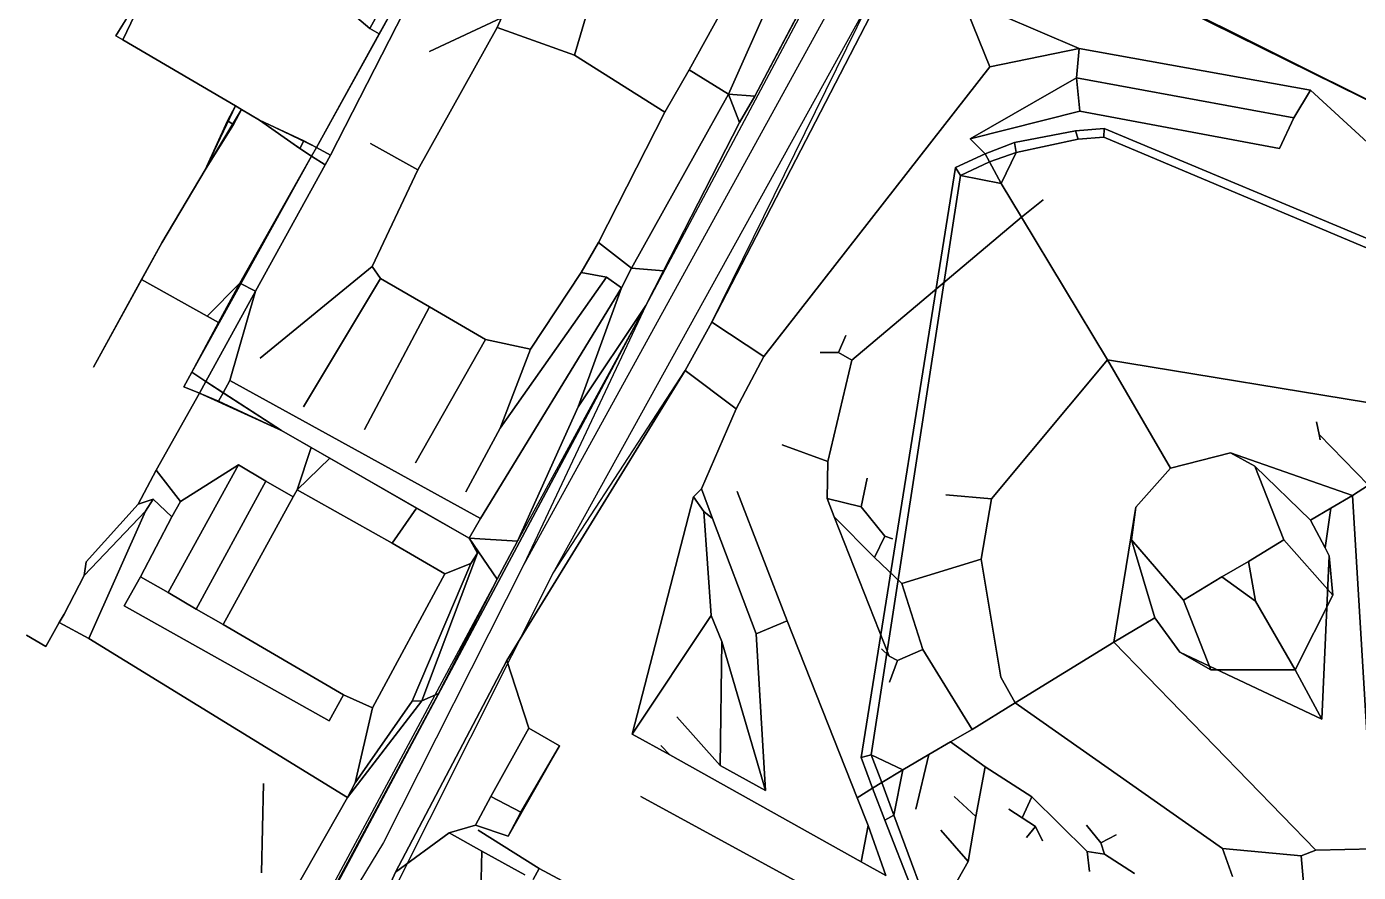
# Model space of a CAD drawing. Header units: metres. Extents: x 327752 to 330295, y 2791490 to 2794271.
# Drawn here: x 327771 to 328526, y 2791963 to 2792442 of the extents above; entities that cross this region are included whole.
import ezdxf

# ---------------------------------------------------------------- set-up
doc = ezdxf.new("R2010")
doc.units = ezdxf.units.M

msp = doc.modelspace()

# ---------------------------------------------------------------- linework, layer by layer
for p, q in [((328541.71, 2793026.05), (328052.96, 2792137.17)), ((328069.51, 2792132.43), (328487.76, 2792888.39)), ((328072.01, 2792635.15), (327965.53, 2792441.16)), ((327965.53, 2792441.16), (328072.01, 2792635.15)), ((328070.71, 2792618.73), (327935.24, 2792373.64)), ((328070.71, 2792618.73), (327943.27, 2792369.38)), ((327943.27, 2792369.38), (328070.71, 2792618.73)), ((328070.71, 2792618.73), (327970.84, 2792438.02)), ((327970.84, 2792438.02), (328070.71, 2792618.73)), ((328251.82, 2792531.63), (328183.87, 2792402.69)), ((328183.87, 2792402.69), (328251.82, 2792531.63)), ((328168.92, 2792403.93), (328224.4, 2792528.63)), ((328224.4, 2792528.63), (328168.92, 2792403.93)), ((328199.82, 2792514.67), (328146.72, 2792417.66)), ((328146.72, 2792417.66), (328199.82, 2792514.67)), ((328283.7, 2792514.84), (328159.42, 2792274.71)), ((328159.42, 2792274.71), (328283.7, 2792514.84)), ((328309.71, 2792511.43), (328597.63, 2792367.64)), ((328597.63, 2792367.64), (328309.71, 2792511.43)), ((328234.11, 2792494.8), (328122.09, 2792284.16)), ((328081.57, 2792426.03), (328097.52, 2792480.17)), ((328097.52, 2792480.17), (328081.57, 2792426.03)), ((328377.3, 2792476.58), (328597.63, 2792367.64)), ((327844.03, 2792473.71), (327821.58, 2792437.04)), ((327821.58, 2792437.04), (327844.03, 2792473.71)), ((327844.03, 2792473.71), (327825.49, 2792434.74)), ((327825.49, 2792434.74), (327844.03, 2792473.71)), ((327925.89, 2792474.73), (327965.53, 2792441.16)), ((327965.53, 2792441.16), (327925.89, 2792474.73)), ((328159.42, 2792274.71), (328247.69, 2792454.02)), ((328367.86, 2792429.75), (328301.38, 2792458.28)), ((328317.18, 2792419.47), (328301.38, 2792458.28)), ((328301.38, 2792458.28), (328367.86, 2792429.75)), ((328301.38, 2792458.28), (328317.18, 2792419.47)), ((328040.21, 2792447.22), (327999.34, 2792428)), ((327999.34, 2792428), (328040.21, 2792447.22)), ((328037.68, 2792441.68), (328040.21, 2792447.22)), ((328040.21, 2792447.22), (328037.68, 2792441.68)), ((327970.84, 2792438.02), (327965.53, 2792441.16)), ((327965.53, 2792441.16), (327970.84, 2792438.02)), ((327992.68, 2792360.97), (328037.68, 2792441.68)), ((328037.68, 2792441.68), (327992.68, 2792360.97)), ((328037.68, 2792441.68), (328081.57, 2792426.03)), ((328081.57, 2792426.03), (328037.68, 2792441.68)), ((327825.49, 2792434.74), (327821.58, 2792437.04)), ((327821.58, 2792437.04), (327825.49, 2792434.74)), ((327825.49, 2792434.74), (327889.28, 2792397.26)), ((327889.28, 2792397.26), (327825.49, 2792434.74)), ((327970.84, 2792438.02), (327935.24, 2792373.64)), ((327935.24, 2792373.64), (327970.84, 2792438.02)), ((328081.57, 2792426.03), (328132.88, 2792393.74)), ((328132.88, 2792393.74), (328081.57, 2792426.03)), ((328367.86, 2792429.75), (328317.18, 2792419.47)), ((328317.18, 2792419.47), (328367.86, 2792429.75)), ((328367.86, 2792429.75), (328366.26, 2792413.09)), ((328366.26, 2792413.09), (328367.86, 2792429.75)), ((328498.87, 2792406.22), (328367.86, 2792429.75)), ((328367.86, 2792429.75), (328498.87, 2792406.22)), ((328146.72, 2792417.66), (328132.88, 2792393.74)), ((328132.88, 2792393.74), (328146.72, 2792417.66)), ((328146.72, 2792417.66), (328168.92, 2792403.93)), ((328168.92, 2792403.93), (328146.72, 2792417.66)), ((328317.18, 2792419.47), (328188.99, 2792255.09)), ((328188.99, 2792255.09), (328317.18, 2792419.47)), ((328366.26, 2792413.09), (328305.94, 2792378.67)), ((328305.94, 2792378.67), (328366.26, 2792413.09)), ((328489.47, 2792390.4), (328366.26, 2792413.09)), ((328366.26, 2792413.09), (328368.07, 2792394.26)), ((328366.26, 2792413.09), (328489.47, 2792390.4)), ((328368.07, 2792394.26), (328366.26, 2792413.09)), ((328113.87, 2792305.3), (328168.92, 2792403.93)), ((328168.92, 2792403.93), (328113.87, 2792305.3)), ((328168.92, 2792403.93), (328183.87, 2792402.69)), ((328168.92, 2792403.93), (328175.1, 2792387.9)), ((328175.1, 2792387.9), (328168.92, 2792403.93)), ((328183.87, 2792402.69), (328168.92, 2792403.93)), ((328175.1, 2792387.9), (328183.87, 2792402.69)), ((328183.87, 2792402.69), (328175.1, 2792387.9)), ((328498.87, 2792406.22), (328489.47, 2792390.4)), ((328489.47, 2792390.4), (328498.87, 2792406.22)), ((328570.92, 2792340.13), (328498.87, 2792406.22)), ((328498.87, 2792406.22), (328570.92, 2792340.13)), ((327889.28, 2792397.26), (327872.14, 2792361.06)), ((327872.14, 2792361.06), (327892.81, 2792395.19)), ((327884.86, 2792388.75), (327889.28, 2792397.26)), ((327889.28, 2792397.26), (327884.86, 2792388.75)), ((327888.16, 2792386.76), (327892.81, 2792395.19)), ((327892.81, 2792395.19), (327888.16, 2792386.76)), ((327892.81, 2792395.19), (327889.28, 2792397.26)), ((327889.28, 2792397.26), (327892.81, 2792395.19)), ((327902.93, 2792389.24), (327892.81, 2792395.19)), ((327892.81, 2792395.19), (327902.93, 2792389.24)), ((328132.88, 2792393.74), (328095.19, 2792319.73)), ((328095.19, 2792319.73), (328132.88, 2792393.74)), ((328368.07, 2792394.26), (328305.94, 2792378.67)), ((328305.94, 2792378.67), (328368.07, 2792394.26)), ((328368.07, 2792394.26), (328481.41, 2792373.14)), ((328481.41, 2792373.14), (328368.07, 2792394.26)), ((327872.14, 2792361.06), (327884.86, 2792388.75)), ((327884.86, 2792388.75), (327872.14, 2792361.06)), ((327872.14, 2792361.06), (327888.16, 2792386.76)), ((327888.16, 2792386.76), (327872.14, 2792361.06)), ((327884.86, 2792388.75), (327888.16, 2792386.76)), ((327888.16, 2792386.76), (327884.86, 2792388.75)), ((327935.24, 2792373.64), (327902.93, 2792389.24)), ((327925.91, 2792373.09), (327902.93, 2792389.24)), ((327928.21, 2792377.39), (327902.93, 2792389.24)), ((327902.93, 2792389.24), (327928.21, 2792377.39)), ((327902.93, 2792389.24), (327925.91, 2792373.09)), ((327902.93, 2792389.24), (327932.51, 2792368.83)), ((328132.13, 2792303.75), (328175.1, 2792387.9)), ((328175.1, 2792387.9), (328132.13, 2792303.75)), ((328489.47, 2792390.4), (328481.41, 2792373.14)), ((328489.47, 2792390.4), (328481.41, 2792373.14)), ((328481.41, 2792373.14), (328489.47, 2792390.4)), ((328481.41, 2792373.14), (328489.47, 2792390.4)), ((328305.94, 2792378.67), (328314.47, 2792370.15)), ((328314.47, 2792370.15), (328305.94, 2792378.67)), ((328331.04, 2792376.5), (328365.77, 2792383.14)), ((328365.77, 2792383.14), (328331.04, 2792376.5)), ((328332.01, 2792370.82), (328367.16, 2792378.37)), ((328367.16, 2792378.37), (328332.01, 2792370.82)), ((328381.89, 2792384.37), (328365.77, 2792383.14)), ((328365.77, 2792383.14), (328381.89, 2792384.37)), ((328367.16, 2792378.37), (328365.77, 2792383.14)), ((328365.77, 2792383.14), (328367.16, 2792378.37)), ((328381.71, 2792379.44), (328367.16, 2792378.37)), ((328381.71, 2792379.44), (328367.16, 2792378.37)), ((328367.16, 2792378.37), (328381.71, 2792379.44)), ((328367.16, 2792378.37), (328381.71, 2792379.44)), ((328381.71, 2792379.44), (328381.89, 2792384.37)), ((328381.89, 2792384.37), (328381.71, 2792379.44)), ((328637.82, 2792271.6), (328381.71, 2792379.44)), ((328381.71, 2792379.44), (328637.82, 2792271.6)), ((328639.41, 2792276.61), (328381.89, 2792384.37)), ((328381.89, 2792384.37), (328639.41, 2792276.61)), ((327925.91, 2792373.09), (327928.21, 2792377.39)), ((327928.21, 2792377.39), (327925.91, 2792373.09)), ((327932.51, 2792368.83), (327925.91, 2792373.09)), ((327925.91, 2792373.09), (327932.51, 2792368.83)), ((327935.24, 2792373.64), (327928.21, 2792377.39)), ((327928.21, 2792377.39), (327935.24, 2792373.64)), ((327935.24, 2792373.64), (327932.51, 2792368.83)), ((327932.51, 2792368.83), (327935.24, 2792373.64)), ((327943.27, 2792369.38), (327935.24, 2792373.64)), ((327935.24, 2792373.64), (327943.27, 2792369.38)), ((327992.68, 2792360.97), (327965.92, 2792375.99)), ((327965.92, 2792375.99), (327992.68, 2792360.97)), ((328314.47, 2792370.15), (328331.04, 2792376.5)), ((328331.04, 2792376.5), (328314.47, 2792370.15)), ((328317.01, 2792365.45), (328332.01, 2792370.82)), ((328332.01, 2792370.82), (328317.01, 2792365.45)), ((328323.51, 2792353.21), (328332.01, 2792370.82)), ((328332.01, 2792370.82), (328323.51, 2792353.21)), ((328331.04, 2792376.5), (328332.01, 2792370.82)), ((328332.01, 2792370.82), (328331.04, 2792376.5)), ((327932.51, 2792368.83), (327864.64, 2792246.3)), ((327872.61, 2792241.08), (327940.22, 2792363.85)), ((327891.8, 2792296.73), (327932.51, 2792368.83)), ((327932.51, 2792368.83), (327891.8, 2792296.73)), ((327900.74, 2792292.25), (327940.22, 2792363.85)), ((327940.22, 2792363.85), (327900.74, 2792292.25)), ((327940.22, 2792363.85), (327932.51, 2792368.83)), ((327932.51, 2792368.83), (327940.22, 2792363.85)), ((327940.22, 2792363.85), (327943.27, 2792369.38)), ((327943.27, 2792369.38), (327940.22, 2792363.85)), ((328314.47, 2792370.15), (328297.62, 2792362.36)), ((328297.62, 2792362.36), (328314.47, 2792370.15)), ((328317.01, 2792365.45), (328300.44, 2792357.73)), ((328300.44, 2792357.73), (328317.01, 2792365.45)), ((328314.47, 2792370.15), (328317.01, 2792365.45)), ((328317.01, 2792365.45), (328314.47, 2792370.15)), ((328323.51, 2792353.21), (328317.01, 2792365.45)), ((328317.01, 2792365.45), (328323.51, 2792353.21)), ((327847.56, 2792319.61), (327872.14, 2792361.06)), ((327872.14, 2792361.06), (327847.56, 2792319.61)), ((327966.87, 2792306.22), (327992.68, 2792360.97)), ((327992.68, 2792360.97), (327966.87, 2792306.22)), ((328244.14, 2792027.84), (328297.62, 2792362.36)), ((328297.62, 2792362.36), (328244.14, 2792027.84)), ((328300.44, 2792357.73), (328249.85, 2792029.26)), ((328249.85, 2792029.26), (328300.44, 2792357.73)), ((328297.62, 2792362.36), (328300.44, 2792357.73)), ((328300.44, 2792357.73), (328297.62, 2792362.36)), ((328323.51, 2792353.21), (328300.44, 2792357.73)), ((328300.44, 2792357.73), (328323.51, 2792353.21)), ((328335.06, 2792334.24), (328323.51, 2792353.21)), ((328323.51, 2792353.21), (328335.06, 2792334.24)), ((328335.06, 2792334.24), (328347.38, 2792344)), ((328347.38, 2792344), (328335.06, 2792334.24)), ((328335.06, 2792334.24), (328238.95, 2792253.18)), ((328238.95, 2792253.18), (328335.06, 2792334.24)), ((328383.76, 2792253.29), (328335.06, 2792334.24)), ((328335.06, 2792334.24), (328383.76, 2792253.29)), ((327847.56, 2792319.61), (327808.84, 2792249.1)), ((327808.84, 2792249.1), (327847.56, 2792319.61)), ((327847.56, 2792319.61), (327836.12, 2792298.79)), ((327836.12, 2792298.79), (327847.56, 2792319.61)), ((328095.19, 2792319.73), (328085.47, 2792302.74)), ((328085.47, 2792302.74), (328095.19, 2792319.73)), ((328095.19, 2792319.73), (328113.87, 2792305.3)), ((328113.87, 2792305.3), (328095.19, 2792319.73)), ((327966.87, 2792306.22), (327903.29, 2792254.23)), ((327903.29, 2792254.23), (327966.87, 2792306.22)), ((327966.87, 2792306.22), (327971.61, 2792299.36)), ((327971.61, 2792299.36), (327966.87, 2792306.22)), ((328085.47, 2792302.74), (328056.65, 2792259.33)), ((328056.65, 2792259.33), (328085.47, 2792302.74)), ((328099.78, 2792300.1), (328085.47, 2792302.74)), ((328085.47, 2792302.74), (328099.78, 2792300.1)), ((328113.87, 2792305.3), (328108.28, 2792294.15)), ((328108.28, 2792294.15), (328113.87, 2792305.3)), ((328113.87, 2792305.3), (328132.13, 2792303.75)), ((328132.13, 2792303.75), (328113.87, 2792305.3)), ((328122.09, 2792284.16), (328132.13, 2792303.75)), ((328132.13, 2792303.75), (328122.09, 2792284.16)), ((327836.12, 2792298.79), (327808.84, 2792249.1)), ((327808.84, 2792249.1), (327836.12, 2792298.79)), ((327836.12, 2792298.79), (327873.33, 2792278.09)), ((327873.33, 2792278.09), (327836.12, 2792298.79)), ((327891.8, 2792296.73), (327873.33, 2792278.09)), ((327873.33, 2792278.09), (327891.8, 2792296.73)), ((327891.8, 2792296.73), (327879.73, 2792274.53)), ((327879.73, 2792274.53), (327891.8, 2792296.73)), ((327900.74, 2792292.25), (327891.8, 2792296.73)), ((327891.8, 2792296.73), (327900.74, 2792292.25)), ((327971.61, 2792299.36), (327927.93, 2792226.63)), ((327927.93, 2792226.63), (327971.61, 2792299.36)), ((327971.61, 2792299.36), (327999.44, 2792283.24)), ((327999.44, 2792283.24), (327971.61, 2792299.36)), ((328099.78, 2792300.1), (328039.54, 2792214.52)), ((328039.54, 2792214.52), (328099.78, 2792300.1)), ((328108.28, 2792294.15), (328099.78, 2792300.1)), ((328099.78, 2792300.1), (328108.28, 2792294.15)), ((327872.61, 2792241.08), (327900.74, 2792292.25)), ((327900.74, 2792292.25), (327872.61, 2792241.08)), ((327900.74, 2792292.25), (327886.23, 2792241.53)), ((327886.23, 2792241.53), (327900.74, 2792292.25)), ((328108.28, 2792294.15), (328028.21, 2792163.27)), ((328028.21, 2792163.27), (328108.28, 2792294.15)), ((328108.28, 2792294.15), (328083.7, 2792226.57)), ((328083.7, 2792226.57), (328108.28, 2792294.15)), ((327861.78, 2791796.78), (328122.09, 2792284.16)), ((328122.09, 2792284.16), (327861.78, 2791796.78)), ((327999.44, 2792283.24), (327962.5, 2792213.83)), ((327962.5, 2792213.83), (327999.44, 2792283.24)), ((328031.15, 2792264.88), (327999.44, 2792283.24)), ((327999.44, 2792283.24), (328031.15, 2792264.88)), ((328122.09, 2792284.16), (328049.23, 2792150.39)), ((328122.09, 2792284.16), (328052.96, 2792137.17)), ((328122.09, 2792284.16), (328083.7, 2792226.57)), ((328083.7, 2792226.57), (328122.09, 2792284.16)), ((327864.64, 2792246.3), (327879.73, 2792274.53)), ((327879.73, 2792274.53), (327864.64, 2792246.3)), ((327879.73, 2792274.53), (327873.33, 2792278.09)), ((327873.33, 2792278.09), (327879.73, 2792274.53)), ((328144.35, 2792247.32), (328159.42, 2792274.71)), ((328159.42, 2792274.71), (328144.35, 2792247.32)), ((328159.42, 2792274.71), (328188.99, 2792255.09)), ((328188.99, 2792255.09), (328159.42, 2792274.71)), ((328031.15, 2792264.88), (327991.45, 2792194.91)), ((327991.45, 2792194.91), (328031.15, 2792264.88)), ((328056.65, 2792259.33), (328031.15, 2792264.88)), ((328031.15, 2792264.88), (328056.65, 2792259.33)), ((328235.48, 2792267.04), (328231.26, 2792257.48)), ((328231.26, 2792257.48), (328235.48, 2792267.04)), ((328056.65, 2792259.33), (328039.54, 2792214.52)), ((328039.54, 2792214.52), (328056.65, 2792259.33)), ((328231.26, 2792257.48), (328220.96, 2792257.52)), ((328220.96, 2792257.52), (328231.26, 2792257.48)), ((328238.95, 2792253.18), (328231.26, 2792257.48)), ((328231.26, 2792257.48), (328238.95, 2792253.18)), ((328188.99, 2792255.09), (328173.3, 2792225.43)), ((328173.3, 2792225.43), (328188.99, 2792255.09)), ((328238.95, 2792253.18), (328225.25, 2792195.59)), ((328225.25, 2792195.59), (328238.95, 2792253.18)), ((328383.76, 2792253.29), (328318.16, 2792174.41)), ((328318.16, 2792174.41), (328383.76, 2792253.29)), ((328419.53, 2792191.88), (328383.76, 2792253.29)), ((328383.76, 2792253.29), (328419.53, 2792191.88)), ((328383.76, 2792253.29), (328561.23, 2792224.2)), ((328561.23, 2792224.2), (328383.76, 2792253.29)), ((327864.64, 2792246.3), (327860.1, 2792238.03)), ((327860.1, 2792238.03), (327864.64, 2792246.3)), ((327872.61, 2792241.08), (327864.64, 2792246.3)), ((327864.64, 2792246.3), (327872.61, 2792241.08)), ((328043.32, 2792082.83), (328144.35, 2792247.32)), ((328144.35, 2792247.32), (328043.32, 2792082.83)), ((328069.51, 2792132.43), (328144.35, 2792247.32)), ((328144.35, 2792247.32), (328173.3, 2792225.43)), ((328173.3, 2792225.43), (328144.35, 2792247.32)), ((327868.9, 2792234.34), (327860.1, 2792238.03)), ((327860.1, 2792238.03), (327868.9, 2792234.34)), ((327872.61, 2792241.08), (327868.9, 2792234.34)), ((327868.9, 2792234.34), (327872.61, 2792241.08)), ((327872.61, 2792241.08), (327882.38, 2792234.65)), ((327882.38, 2792234.65), (327872.61, 2792241.08)), ((327915.47, 2792213.24), (327872.61, 2792241.08)), ((327882.38, 2792234.65), (327879.67, 2792229.8)), ((327879.67, 2792229.8), (327882.38, 2792234.65)), ((327882.38, 2792234.65), (327886.23, 2792241.53)), ((327886.23, 2792241.53), (327882.38, 2792234.65)), ((327882.38, 2792234.65), (327915.47, 2792213.24)), ((327915.47, 2792213.24), (327882.38, 2792234.65)), ((328028.21, 2792163.27), (327886.23, 2792241.53)), ((327886.23, 2792241.53), (328028.21, 2792163.27)), ((327868.9, 2792234.34), (327844.4, 2792190.77)), ((327844.4, 2792190.77), (327868.9, 2792234.34)), ((327868.9, 2792234.34), (327879.67, 2792229.8)), ((327868.9, 2792234.34), (327915.47, 2792213.24)), ((327879.67, 2792229.8), (327868.9, 2792234.34)), ((327915.47, 2792213.24), (327879.67, 2792229.8)), ((327879.67, 2792229.8), (327915.47, 2792213.24)), ((328049.23, 2792150.39), (328083.7, 2792226.57)), ((328083.7, 2792226.57), (328049.23, 2792150.39)), ((328173.3, 2792225.43), (328153.69, 2792180.09)), ((328153.69, 2792180.09), (328173.3, 2792225.43)), ((328021.93, 2792152.14), (327915.47, 2792213.24)), ((327932.26, 2792203.61), (327915.47, 2792213.24)), ((327915.47, 2792213.24), (327932.26, 2792203.61)), ((327915.47, 2792213.24), (328021.93, 2792152.14)), ((328039.54, 2792214.52), (328019.89, 2792178.42)), ((328019.89, 2792178.42), (328039.54, 2792214.52)), ((328503.78, 2792211.01), (328502.27, 2792218.21)), ((328502.27, 2792218.21), (328503.78, 2792211.01)), ((328225.25, 2792195.59), (328199.38, 2792205.04)), ((328199.38, 2792205.04), (328225.25, 2792195.59)), ((328531.91, 2792182.14), (328503.78, 2792211.01)), ((328503.78, 2792211.01), (328504.5, 2792207.98)), ((328503.78, 2792211.01), (328531.91, 2792182.14)), ((328504.5, 2792207.98), (328503.78, 2792211.01)), ((327924.39, 2792179.5), (327932.26, 2792203.61)), ((327932.26, 2792203.61), (327924.39, 2792179.5)), ((327924.39, 2792179.5), (327942.92, 2792197.49)), ((327942.92, 2792197.49), (327924.39, 2792179.5)), ((327942.92, 2792197.49), (327932.26, 2792203.61)), ((327932.26, 2792203.61), (327942.92, 2792197.49)), ((327992.09, 2792169.27), (327942.92, 2792197.49)), ((327942.92, 2792197.49), (327992.09, 2792169.27)), ((328419.53, 2792191.88), (328453.55, 2792200.59)), ((328453.55, 2792200.59), (328419.53, 2792191.88)), ((328467.47, 2792192.97), (328453.55, 2792200.59)), ((328453.55, 2792200.59), (328467.47, 2792192.97)), ((328453.55, 2792200.59), (328522.73, 2792176.37)), ((328522.73, 2792176.37), (328453.55, 2792200.59)), ((327844.4, 2792190.77), (327834.16, 2792171.51)), ((327834.16, 2792171.51), (327844.4, 2792190.77)), ((327844.4, 2792190.77), (327858.27, 2792172.99)), ((327858.27, 2792172.99), (327844.4, 2792190.77)), ((327851.11, 2792121.3), (327891.06, 2792193.82)), ((327891.06, 2792193.82), (327851.11, 2792121.3)), ((327858.27, 2792172.99), (327891.06, 2792193.82)), ((327891.06, 2792193.82), (327858.27, 2792172.99)), ((327891.06, 2792193.82), (327906.51, 2792184.43)), ((327906.51, 2792184.43), (327891.06, 2792193.82)), ((328224.89, 2792174.6), (328225.25, 2792195.59)), ((328225.25, 2792195.59), (328224.89, 2792174.6)), ((328419.53, 2792191.88), (328399.91, 2792169.72)), ((328399.91, 2792169.72), (328419.53, 2792191.88)), ((328498.94, 2792162.47), (328467.47, 2792192.97)), ((328467.47, 2792192.97), (328483.77, 2792151.29)), ((328467.47, 2792192.97), (328498.94, 2792162.47)), ((328483.77, 2792151.29), (328467.47, 2792192.97)), ((327867.15, 2792111.98), (327906.51, 2792184.43)), ((327906.51, 2792184.43), (327867.15, 2792111.98)), ((327922.05, 2792175.71), (327906.51, 2792184.43)), ((327906.51, 2792184.43), (327922.05, 2792175.71)), ((328244.22, 2792169.88), (328247.59, 2792186.25)), ((328247.59, 2792186.25), (328244.22, 2792169.88)), ((328531.91, 2792182.14), (328522.73, 2792176.37)), ((328522.73, 2792176.37), (328531.91, 2792182.14)), ((327834.16, 2792171.51), (327842.67, 2792174.36)), ((327842.67, 2792174.36), (327834.16, 2792171.51)), ((327842.67, 2792174.36), (327838.31, 2792167.53)), ((327838.31, 2792167.53), (327842.67, 2792174.36)), ((327853.2, 2792164.22), (327842.67, 2792174.36)), ((327842.67, 2792174.36), (327853.2, 2792164.22)), ((327922.05, 2792175.71), (327882.29, 2792103.17)), ((327882.29, 2792103.17), (327922.05, 2792175.71)), ((327924.39, 2792179.5), (327922.05, 2792175.71)), ((327922.05, 2792175.71), (327924.39, 2792179.5)), ((327978.27, 2792149.35), (327924.39, 2792179.5)), ((327924.39, 2792179.5), (327978.27, 2792149.35)), ((328114.38, 2792041.03), (328149.04, 2792175.65)), ((328149.04, 2792175.65), (328114.38, 2792041.03)), ((328149.04, 2792175.65), (328153.69, 2792180.09)), ((328153.69, 2792180.09), (328149.04, 2792175.65)), ((328154.99, 2792167.28), (328149.04, 2792175.65)), ((328149.04, 2792175.65), (328154.99, 2792167.28)), ((328159.89, 2792163.34), (328153.69, 2792180.09)), ((328153.69, 2792180.09), (328159.89, 2792163.34)), ((328202.23, 2792105.34), (328173.89, 2792178.68)), ((328173.89, 2792178.68), (328202.23, 2792105.34)), ((328228.83, 2792164.24), (328224.89, 2792174.6)), ((328224.89, 2792174.6), (328244.22, 2792169.88)), ((328224.89, 2792174.6), (328228.83, 2792164.24)), ((328244.22, 2792169.88), (328224.89, 2792174.6)), ((328318.16, 2792174.41), (328292.08, 2792176.68)), ((328292.08, 2792176.68), (328318.16, 2792174.41)), ((328312.24, 2792140.29), (328318.16, 2792174.41)), ((328318.16, 2792174.41), (328312.24, 2792140.29)), ((328510.55, 2792169.25), (328522.73, 2792176.37)), ((328522.73, 2792176.37), (328510.55, 2792169.25)), ((328522.73, 2792176.37), (328534.89, 2791976.01)), ((328534.89, 2791976.01), (328522.73, 2792176.37)), ((327838.31, 2792167.53), (327803.62, 2792131.05)), ((327803.62, 2792131.05), (327838.31, 2792167.53)), ((327834.16, 2792171.51), (327804.77, 2792138.85)), ((327804.77, 2792138.85), (327834.16, 2792171.51)), ((327806.13, 2792095.21), (327838.31, 2792167.53)), ((327838.31, 2792167.53), (327806.13, 2792095.21)), ((327853.2, 2792164.22), (327858.27, 2792172.99)), ((327858.27, 2792172.99), (327853.2, 2792164.22)), ((327978.27, 2792149.35), (327992.09, 2792169.27)), ((327992.09, 2792169.27), (327978.27, 2792149.35)), ((327992.09, 2792169.27), (328021.93, 2792152.14)), ((328021.93, 2792152.14), (327992.09, 2792169.27)), ((328159.18, 2792108.38), (328154.99, 2792167.28)), ((328159.89, 2792163.34), (328154.99, 2792167.28)), ((328154.99, 2792167.28), (328159.89, 2792163.34)), ((328154.99, 2792167.28), (328159.18, 2792108.38)), ((328257.6, 2792153.31), (328244.22, 2792169.88)), ((328244.22, 2792169.88), (328257.6, 2792153.31)), ((328399.91, 2792169.72), (328387.4, 2792093.27)), ((328387.4, 2792093.27), (328399.91, 2792169.72)), ((328399.91, 2792169.72), (328397.47, 2792151.15)), ((328397.47, 2792151.15), (328399.91, 2792169.72)), ((328498.94, 2792162.47), (328510.55, 2792169.25)), ((328510.55, 2792169.25), (328498.94, 2792162.47)), ((328510.55, 2792169.25), (328507.34, 2792146.69)), ((328507.34, 2792146.69), (328510.55, 2792169.25)), ((327835.56, 2792130.28), (327853.2, 2792164.22)), ((327853.2, 2792164.22), (327835.56, 2792130.28)), ((328021.93, 2792152.14), (328028.21, 2792163.27)), ((328028.21, 2792163.27), (328021.93, 2792152.14)), ((328184.61, 2792097.94), (328159.89, 2792163.34)), ((328159.89, 2792163.34), (328184.61, 2792097.94)), ((328228.83, 2792164.24), (328260.02, 2792085.21)), ((328228.83, 2792164.24), (328251.63, 2792141.18)), ((328260.02, 2792085.21), (328228.83, 2792164.24)), ((328251.63, 2792141.18), (328228.83, 2792164.24)), ((328498.94, 2792162.47), (328507.34, 2792146.69)), ((328507.34, 2792146.69), (328498.94, 2792162.47)), ((328026.68, 2792143.62), (328021.93, 2792152.14)), ((328021.93, 2792152.14), (328049.23, 2792150.39)), ((328021.93, 2792152.14), (328037.74, 2792128.93)), ((328021.93, 2792152.14), (328026.68, 2792143.62)), ((328049.23, 2792150.39), (328021.93, 2792152.14)), ((328037.74, 2792128.93), (328021.93, 2792152.14)), ((328251.63, 2792141.18), (328257.6, 2792153.31)), ((328257.6, 2792153.31), (328251.63, 2792141.18)), ((328257.6, 2792153.31), (328261.84, 2792151.89)), ((328261.84, 2792151.89), (328257.6, 2792153.31)), ((328008.09, 2792131.95), (327978.27, 2792149.35)), ((327978.27, 2792149.35), (328008.09, 2792131.95)), ((328049.23, 2792150.39), (328037.74, 2792128.93)), ((328037.74, 2792128.93), (328049.23, 2792150.39)), ((328397.47, 2792151.15), (328426.93, 2792117.02)), ((328397.47, 2792151.15), (328410.62, 2792107.05)), ((328410.62, 2792107.05), (328397.47, 2792151.15)), ((328426.93, 2792117.02), (328397.47, 2792151.15)), ((328483.77, 2792151.29), (328463.85, 2792138.91)), ((328463.85, 2792138.91), (328483.77, 2792151.29)), ((328511.62, 2792119.94), (328483.77, 2792151.29)), ((328483.77, 2792151.29), (328511.62, 2792119.94)), ((328507.34, 2792146.69), (328509.46, 2792142.12)), ((328509.46, 2792142.12), (328507.34, 2792146.69)), ((327804.77, 2792138.85), (327803.62, 2792131.05)), ((327803.62, 2792131.05), (327804.77, 2792138.85)), ((328052.96, 2792137.17), (327973.37, 2791979.6)), ((328022.83, 2792137.74), (327989.49, 2792059.78)), ((327989.49, 2792059.78), (328022.83, 2792137.74)), ((327994.96, 2792059.9), (328026.68, 2792143.62)), ((328026.68, 2792143.62), (327994.96, 2792059.9)), ((328022.83, 2792137.74), (328008.09, 2792131.95)), ((328008.09, 2792131.95), (328022.83, 2792137.74)), ((328022.83, 2792137.74), (328026.68, 2792143.62)), ((328026.68, 2792143.62), (328022.83, 2792137.74)), ((328267.24, 2792126.48), (328251.63, 2792141.18)), ((328251.63, 2792141.18), (328267.24, 2792126.48)), ((328312.24, 2792140.29), (328267.24, 2792126.48)), ((328267.24, 2792126.48), (328312.24, 2792140.29)), ((328312.24, 2792140.29), (328323.3, 2792073.44)), ((328323.3, 2792073.44), (328312.24, 2792140.29)), ((328448.66, 2792130.22), (328463.85, 2792138.91)), ((328463.85, 2792138.91), (328448.66, 2792130.22)), ((328467.69, 2792116.52), (328463.85, 2792138.91)), ((328463.85, 2792138.91), (328467.69, 2792116.52)), ((328505.44, 2792049.5), (328509.46, 2792142.12)), ((328509.46, 2792142.12), (328505.44, 2792049.5)), ((328511.62, 2792119.94), (328509.46, 2792142.12)), ((328509.46, 2792142.12), (328511.62, 2792119.94)), ((327792.18, 2792109.15), (327803.62, 2792131.05)), ((327803.62, 2792131.05), (327792.18, 2792109.15)), ((327826.09, 2791648.17), (328069.51, 2792132.43)), ((327835.56, 2792130.28), (327826.28, 2792113.79)), ((327826.28, 2792113.79), (327835.56, 2792130.28)), ((327835.56, 2792130.28), (327851.11, 2792121.3)), ((327851.11, 2792121.3), (327835.56, 2792130.28)), ((328037.74, 2792128.93), (327877.99, 2791831.87)), ((328008.09, 2792131.95), (327967.13, 2792056.03)), ((327967.13, 2792056.03), (328008.09, 2792131.95)), ((328037.74, 2792128.93), (328004.42, 2792064.15)), ((328004.42, 2792064.15), (328037.74, 2792128.93)), ((328426.93, 2792117.02), (328448.66, 2792130.22)), ((328448.66, 2792130.22), (328426.93, 2792117.02)), ((328467.69, 2792116.52), (328448.66, 2792130.22)), ((328448.66, 2792130.22), (328467.69, 2792116.52)), ((327867.15, 2792111.98), (327851.11, 2792121.3)), ((327851.11, 2792121.3), (327867.15, 2792111.98)), ((328267.24, 2792126.48), (328279.09, 2792089.08)), ((328279.09, 2792089.08), (328267.24, 2792126.48)), ((327826.28, 2792113.79), (327942.52, 2792048.57)), ((327826.28, 2792113.79), (327942.52, 2792048.57)), ((327942.52, 2792048.57), (327826.28, 2792113.79)), ((327942.52, 2792048.57), (327826.28, 2792113.79)), ((328442.45, 2792077.59), (328426.93, 2792117.02)), ((328426.93, 2792117.02), (328442.45, 2792077.59)), ((328490.18, 2792077.51), (328467.69, 2792116.52)), ((328467.69, 2792116.52), (328490.18, 2792077.51)), ((328490.18, 2792077.51), (328511.62, 2792119.94)), ((328511.62, 2792119.94), (328490.18, 2792077.51)), ((327792.18, 2792109.15), (327789.31, 2792104.29)), ((327789.31, 2792104.29), (327792.18, 2792109.15)), ((327882.29, 2792103.17), (327867.15, 2792111.98)), ((327867.15, 2792111.98), (327882.29, 2792103.17)), ((328159.18, 2792108.38), (328114.38, 2792041.03)), ((328114.38, 2792041.03), (328159.18, 2792108.38)), ((328165.06, 2792093.55), (328159.18, 2792108.38)), ((328159.18, 2792108.38), (328165.06, 2792093.55)), ((328387.4, 2792093.27), (328410.62, 2792107.05)), ((328410.62, 2792107.05), (328387.4, 2792093.27)), ((328424.83, 2792087.57), (328410.62, 2792107.05)), ((328410.62, 2792107.05), (328424.83, 2792087.57)), ((327789.31, 2792104.29), (327781.88, 2792090.75)), ((327781.88, 2792090.75), (327789.31, 2792104.29)), ((327806.13, 2792095.21), (327789.31, 2792104.29)), ((327789.31, 2792104.29), (327806.13, 2792095.21)), ((327950.69, 2792063.38), (327882.29, 2792103.17)), ((327882.29, 2792103.17), (327950.69, 2792063.38)), ((328202.23, 2792105.34), (328184.61, 2792097.94)), ((328184.61, 2792097.94), (328202.23, 2792105.34)), ((328202.23, 2792105.34), (328241.97, 2792004.88)), ((328241.97, 2792004.88), (328202.23, 2792105.34)), ((327781.88, 2792090.75), (327770.93, 2792097.17)), ((327770.93, 2792097.17), (327781.88, 2792090.75)), ((327952.83, 2792005.19), (327806.13, 2792095.21)), ((327806.13, 2792095.21), (327952.83, 2792005.19)), ((328164.3, 2792023.27), (328165.06, 2792093.55)), ((328165.06, 2792093.55), (328164.3, 2792023.27)), ((328165.06, 2792093.55), (328189.96, 2792009.14)), ((328189.96, 2792009.14), (328165.06, 2792093.55)), ((328184.61, 2792097.94), (328189.96, 2792009.14)), ((328189.96, 2792009.14), (328184.61, 2792097.94)), ((328331.57, 2792058.75), (328387.4, 2792093.27)), ((328387.4, 2792093.27), (328331.57, 2792058.75)), ((328387.4, 2792093.27), (328501.95, 2791975.22)), ((328501.95, 2791975.22), (328387.4, 2792093.27)), ((328260.02, 2792085.21), (328255.69, 2792089.42)), ((328255.69, 2792089.42), (328260.02, 2792085.21)), ((328260.02, 2792085.21), (328264.68, 2792082.76)), ((328264.68, 2792082.76), (328260.02, 2792085.21)), ((328279.09, 2792089.08), (328264.68, 2792082.76)), ((328264.68, 2792082.76), (328279.09, 2792089.08)), ((328307.02, 2792043.8), (328279.09, 2792089.08)), ((328279.09, 2792089.08), (328307.02, 2792043.8)), ((328424.83, 2792087.57), (328442.45, 2792077.59)), ((328424.83, 2792087.57), (328505.44, 2792049.5)), ((328442.45, 2792077.59), (328424.83, 2792087.57)), ((328505.44, 2792049.5), (328424.83, 2792087.57)), ((327980.06, 2791962.9), (328043.32, 2792082.83)), ((328043.32, 2792082.83), (327980.06, 2791962.9)), ((328043.32, 2792082.83), (328055.67, 2792044.38)), ((328055.67, 2792044.38), (328043.32, 2792082.83)), ((328260.27, 2792070.63), (328264.68, 2792082.76)), ((328264.68, 2792082.76), (328260.27, 2792070.63)), ((328442.45, 2792077.59), (328490.18, 2792077.51)), ((328490.18, 2792077.51), (328442.45, 2792077.59)), ((328505.44, 2792049.5), (328490.18, 2792077.51)), ((328490.18, 2792077.51), (328505.44, 2792049.5)), ((328323.3, 2792073.44), (328331.57, 2792058.75)), ((328323.3, 2792073.44), (328331.57, 2792058.75)), ((328331.57, 2792058.75), (328323.3, 2792073.44)), ((328331.57, 2792058.75), (328323.3, 2792073.44)), ((327939.24, 2791942.85), (328004.42, 2792064.15)), ((328004.42, 2792064.15), (327939.24, 2791942.85)), ((327950.69, 2792063.38), (327942.52, 2792048.57)), ((327942.52, 2792048.57), (327950.69, 2792063.38)), ((327967.13, 2792056.03), (327950.69, 2792063.38)), ((327950.69, 2792063.38), (327967.13, 2792056.03)), ((327994.96, 2792059.9), (328004.42, 2792064.15)), ((328004.42, 2792064.15), (327994.96, 2792059.9)), ((327952.83, 2792005.19), (327994.96, 2792059.9)), ((327994.96, 2792059.9), (327952.83, 2792005.19)), ((327957.22, 2792013.48), (327989.49, 2792059.78)), ((327989.49, 2792059.78), (327957.22, 2792013.48)), ((327957.22, 2792013.48), (327967.13, 2792056.03)), ((327967.13, 2792056.03), (327957.22, 2792013.48)), ((327994.96, 2792059.9), (327989.49, 2792059.78)), ((327989.49, 2792059.78), (327994.96, 2792059.9)), ((328331.57, 2792058.75), (328307.02, 2792043.8)), ((328307.02, 2792043.8), (328331.57, 2792058.75)), ((328331.57, 2792058.75), (328449.12, 2791976.17)), ((328449.12, 2791976.17), (328331.57, 2792058.75)), ((328139.64, 2792050.82), (328164.3, 2792023.27)), ((328164.3, 2792023.27), (328139.64, 2792050.82)), ((328055.67, 2792044.38), (328034.24, 2792005.71)), ((328034.24, 2792005.71), (328055.67, 2792044.38)), ((328073.08, 2792034.38), (328055.67, 2792044.38)), ((328055.67, 2792044.38), (328073.08, 2792034.38)), ((328135.68, 2792029.38), (328114.38, 2792041.03)), ((328114.38, 2792041.03), (328135.68, 2792029.38)), ((328307.02, 2792043.8), (328294.82, 2792036.72)), ((328294.82, 2792036.72), (328307.02, 2792043.8)), ((328044.04, 2791983.21), (328073.08, 2792034.38)), ((328073.08, 2792034.38), (328044.04, 2791983.21)), ((328051.16, 2791996.8), (328073.08, 2792034.38)), ((328073.08, 2792034.38), (328051.16, 2791996.8)), ((328130.59, 2792034.68), (328135.68, 2792029.38)), ((328135.68, 2792029.38), (328130.59, 2792034.68)), ((328294.82, 2792036.72), (328282.46, 2792029.55)), ((328282.46, 2792029.55), (328294.82, 2792036.72)), ((328294.82, 2792036.72), (328314.42, 2792022.52)), ((328314.42, 2792022.52), (328294.82, 2792036.72)), ((328135.68, 2792029.38), (328244.12, 2791968.62)), ((328244.12, 2791968.62), (328135.68, 2792029.38)), ((328164.3, 2792023.27), (328189.96, 2792009.14)), ((328189.96, 2792009.14), (328164.3, 2792023.27)), ((328244.14, 2792027.84), (328249.85, 2792029.26)), ((328249.85, 2792029.26), (328244.14, 2792027.84)), ((328250.57, 2792010.47), (328244.14, 2792027.84)), ((328244.14, 2792027.84), (328250.57, 2792010.47)), ((328255.79, 2792013.66), (328249.85, 2792029.26)), ((328267.71, 2792020.93), (328249.85, 2792029.26)), ((328249.85, 2792029.26), (328255.79, 2792013.66)), ((328249.85, 2792029.26), (328267.71, 2792020.93)), ((328267.71, 2792020.93), (328282.46, 2792029.55)), ((328282.46, 2792029.55), (328267.71, 2792020.93)), ((328282.46, 2792029.55), (328275.17, 2791998.46)), ((328275.17, 2791998.46), (328282.46, 2792029.55)), ((328255.79, 2792013.66), (328267.71, 2792020.93)), ((328267.71, 2792020.93), (328255.79, 2792013.66)), ((328262.64, 2791995.22), (328267.71, 2792020.93)), ((328267.71, 2792020.93), (328262.64, 2791995.22)), ((328314.42, 2792022.52), (328309.16, 2791994.45)), ((328309.16, 2791994.45), (328314.42, 2792022.52)), ((328314.42, 2792022.52), (328340.98, 2792005.58)), ((328340.98, 2792005.58), (328314.42, 2792022.52)), ((327905.22, 2792013.11), (327904.05, 2791962.54)), ((327904.05, 2791962.54), (327905.22, 2792013.11)), ((327952.83, 2792005.19), (327957.22, 2792013.48)), ((327957.22, 2792013.48), (327952.83, 2792005.19)), ((328241.97, 2792004.88), (328250.57, 2792010.47)), ((328250.57, 2792010.47), (328241.97, 2792004.88)), ((328250.57, 2792010.47), (328255.79, 2792013.66)), ((328255.79, 2792013.66), (328250.57, 2792010.47)), ((328257.65, 2791992.35), (328250.57, 2792010.47)), ((328250.57, 2792010.47), (328257.65, 2791992.35)), ((328255.79, 2792013.66), (328262.64, 2791995.22)), ((328262.64, 2791995.22), (328255.79, 2792013.66)), ((327952.83, 2792005.19), (327922.5, 2791951.72)), ((327922.5, 2791951.72), (327952.83, 2792005.19)), ((328025.43, 2791989.56), (328034.24, 2792005.71)), ((328034.24, 2792005.71), (328025.43, 2791989.56)), ((328051.16, 2791996.8), (328034.24, 2792005.71)), ((328034.24, 2792005.71), (328051.16, 2791996.8)), ((328218.67, 2791951.55), (328119.15, 2792005.67)), ((328119.15, 2792005.67), (328218.67, 2791951.55)), ((328241.97, 2792004.88), (328248.15, 2791989.38)), ((328248.15, 2791989.38), (328241.97, 2792004.88)), ((328309.16, 2791994.45), (328296.88, 2792005.7)), ((328296.88, 2792005.7), (328309.16, 2791994.45)), ((328340.98, 2792005.58), (328335.45, 2791993.68)), ((328335.45, 2791993.68), (328340.98, 2792005.58)), ((328340.98, 2792005.58), (328372.36, 2791974.57)), ((328372.36, 2791974.57), (328340.98, 2792005.58)), ((328044.04, 2791983.21), (328051.16, 2791996.8)), ((328051.16, 2791996.8), (328044.04, 2791983.21)), ((328257.65, 2791992.35), (328262.64, 2791995.22)), ((328262.64, 2791995.22), (328257.65, 2791992.35)), ((328279, 2791951.25), (328262.64, 2791995.22)), ((328262.64, 2791995.22), (328279, 2791951.25)), ((328304.75, 2791968.95), (328309.16, 2791994.45)), ((328309.16, 2791994.45), (328304.75, 2791968.95)), ((328335.45, 2791993.68), (328327.89, 2791998.49)), ((328327.89, 2791998.49), (328335.45, 2791993.68)), ((328343.06, 2791988.67), (328335.45, 2791993.68)), ((328335.45, 2791993.68), (328343.06, 2791988.67)), ((328010.59, 2791985.07), (328025.43, 2791989.56)), ((328025.43, 2791989.56), (328010.59, 2791985.07)), ((328044.04, 2791983.21), (328025.43, 2791989.56)), ((328025.43, 2791989.56), (328044.04, 2791983.21)), ((328026.93, 2791986.67), (328061.53, 2791964.97)), ((328061.53, 2791964.97), (328026.93, 2791986.67)), ((328248.15, 2791989.38), (328244.12, 2791968.62)), ((328244.12, 2791968.62), (328248.15, 2791989.38)), ((328258.22, 2791961.01), (328248.15, 2791989.38)), ((328248.15, 2791989.38), (328258.22, 2791961.01)), ((328273.31, 2791952.29), (328257.65, 2791992.35)), ((328257.65, 2791992.35), (328273.31, 2791952.29)), ((328304.75, 2791968.95), (328289.33, 2791986.71)), ((328289.33, 2791986.71), (328304.75, 2791968.95)), ((328338, 2791982.41), (328343.06, 2791988.67)), ((328343.06, 2791988.67), (328338, 2791982.41)), ((328343.06, 2791988.67), (328347.06, 2791980.68)), ((328347.06, 2791980.68), (328343.06, 2791988.67)), ((328380.14, 2791979.47), (328371.88, 2791989.41)), ((328371.88, 2791989.41), (328380.14, 2791979.47)), ((327973.37, 2791979.6), (327861.78, 2791796.78)), ((327980.06, 2791962.9), (328010.59, 2791985.07)), ((328010.59, 2791985.07), (327980.06, 2791962.9)), ((328010.59, 2791985.07), (328029.12, 2791974.8)), ((328029.12, 2791974.8), (328010.59, 2791985.07)), ((328380.14, 2791979.47), (328388.83, 2791984.04)), ((328388.83, 2791984.04), (328380.14, 2791979.47)), ((328382.06, 2791973.08), (328380.14, 2791979.47)), ((328380.14, 2791979.47), (328382.06, 2791973.08)), ((328029.12, 2791974.8), (328028.54, 2791950.97)), ((328028.54, 2791950.97), (328029.12, 2791974.8)), ((328029.12, 2791974.8), (328053.43, 2791961.31)), ((328053.43, 2791961.31), (328029.12, 2791974.8)), ((328373.71, 2791963.29), (328372.36, 2791974.57)), ((328372.36, 2791974.57), (328382.06, 2791973.08)), ((328372.36, 2791974.57), (328373.71, 2791963.29)), ((328382.06, 2791973.08), (328372.36, 2791974.57)), ((328399.07, 2791962.17), (328382.06, 2791973.08)), ((328382.06, 2791973.08), (328399.07, 2791962.17)), ((328449.12, 2791976.17), (328454.75, 2791960.34)), ((328449.12, 2791976.17), (328493.74, 2791972.06)), ((328454.75, 2791960.34), (328449.12, 2791976.17)), ((328493.74, 2791972.06), (328449.12, 2791976.17)), ((328501.95, 2791975.22), (328493.74, 2791972.06)), ((328493.74, 2791972.06), (328501.95, 2791975.22)), ((328496.46, 2791940.21), (328493.74, 2791972.06)), ((328493.74, 2791972.06), (328496.46, 2791940.21)), ((328501.95, 2791975.22), (328534.89, 2791976.01)), ((328534.89, 2791976.01), (328501.95, 2791975.22)), ((327980.06, 2791962.9), (327914.79, 2791817.76)), ((327914.79, 2791817.76), (327980.06, 2791962.9)), ((328058.26, 2791958.63), (328061.53, 2791964.97)), ((328061.53, 2791964.97), (328058.26, 2791958.63)), ((328061.53, 2791964.97), (328077.37, 2791956.35)), ((328077.37, 2791956.35), (328061.53, 2791964.97)), ((328258.22, 2791961.01), (328244.12, 2791968.62)), ((328244.12, 2791968.62), (328258.22, 2791961.01)), ((328295.9, 2791953.14), (328304.75, 2791968.95)), ((328304.75, 2791968.95), (328295.9, 2791953.14))]:
    msp.add_line(p, q)

doc.saveas('drawing.dxf')
